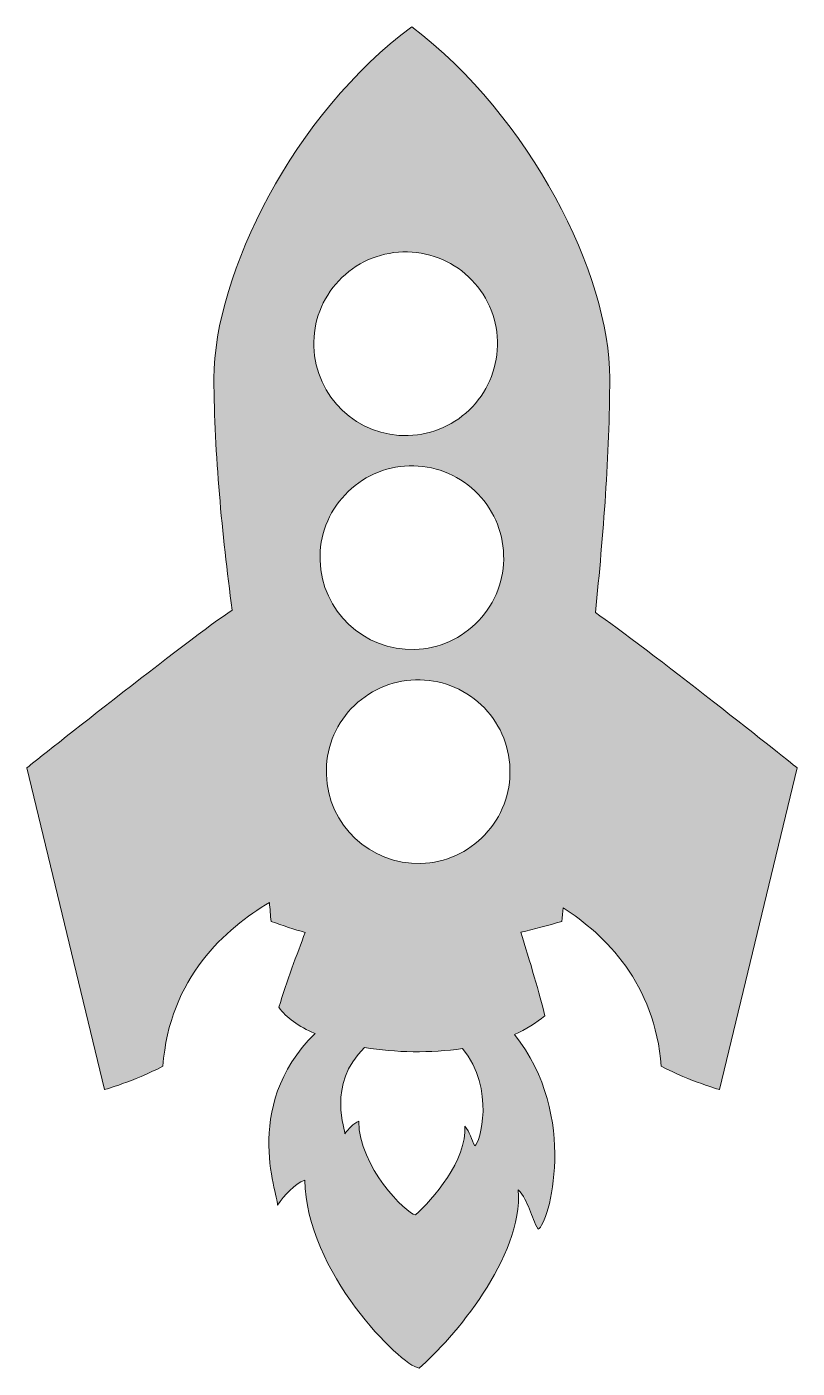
# Model space of a CAD drawing. Header units: inches. Extents: x 0 to 58, y 0 to 102.
import ezdxf

# ---------------------------------------------------------------- set-up
doc = ezdxf.new("R2010")
doc.units = ezdxf.units.IN
doc.header["$MEASUREMENT"] = 0
doc.layers.add('Layer 1', color=7, linetype='Continuous')

msp = doc.modelspace()

# ---------------------------------------------------------------- hatches: boundary and pattern name
at = {"layer": 'Layer 1', "true_color": 0x2e3191}
h = msp.add_hatch(color=177, dxfattribs=at)
h.dxf.hatch_style = 2
edge = h.paths.add_edge_path()
edge.add_spline(control_points=[(43.07, 57.23), (43.68, 63.18), (44.14, 69.15), (44.16, 74.97), (44.16, 82.86), (38.13, 94.79), (29.17, 101.6), (20.27, 95.06), (14.18, 82.86), (14.17, 74.97), (14.2, 69.15), (14.79, 63.28), (15.55, 57.41), (12.48, 55.4), (0, 45.47), (0, 45.47), (0, 45.47), (5.89, 21.1), (5.89, 21.1), (5.89, 21.1), (8.06, 21.71), (10.31, 22.87), (10.78, 29.55), (15.09, 33.34), (18.38, 35.27), (18.42, 34.79), (18.46, 34.31), (18.5, 33.84), (19.4, 33.52), (20.26, 33.24), (21.09, 33), (20.45, 31.34), (19.71, 29.31), (19.09, 27.34), (19.63, 26.55), (20.6, 25.88), (21.83, 25.35), (16.11, 19.76), (19.19, 12.64), (18.99, 12.34), (19.5, 13.1), (20.26, 13.94), (21.07, 14.25), (21.12, 7.37), (28.29, 0.21), (29.72, 0), (32.28, 2.23), (37.59, 8.38), (37.23, 13.52), (38.04, 12.63), (38.17, 11.47), (38.74, 10.52), (39.53, 10.89), (41.89, 19.11), (36.93, 25.28), (37.82, 25.67), (38.6, 26.14), (39.25, 26.7), (38.86, 28.28), (38.09, 30.87), (37.43, 33.02), (38.42, 33.26), (39.45, 33.53), (40.54, 33.84), (40.57, 34.18), (40.6, 34.52), (40.63, 34.87), (43.81, 32.83), (47.6, 29.12), (48.05, 22.87), (50.3, 21.71), (52.47, 21.1), (52.47, 21.1), (52.47, 21.1), (58.36, 45.47), (58.36, 45.47), (58.36, 45.47), (46.52, 54.89), (43.07, 57.23)], knot_values=[0, 0, 0, 0, 1, 1, 1, 2, 2, 2, 3, 3, 3, 4, 4, 4, 5, 5, 5, 6, 6, 6, 7, 7, 7, 8, 8, 8, 9, 9, 9, 10, 10, 10, 11, 11, 11, 12, 12, 12, 13, 13, 13, 14, 14, 14, 15, 15, 15, 16, 16, 16, 17, 17, 17, 18, 18, 18, 19, 19, 19, 20, 20, 20, 21, 21, 21, 22, 22, 22, 23, 23, 23, 24, 24, 24, 25, 25, 25, 26, 26, 26, 26], degree=3, periodic=1)
edge = h.paths.add_edge_path()
edge.add_spline(control_points=[(21.74, 77.39), (21.69, 79.25), (22.36, 81.02), (23.63, 82.37), (24.91, 83.72), (26.63, 84.49), (28.49, 84.55), (30.35, 84.6), (32.11, 83.93), (33.47, 82.66), (34.82, 81.38), (35.59, 79.66), (35.65, 77.8), (35.7, 75.94), (35.03, 74.17), (33.75, 72.82), (32.48, 71.47), (30.75, 70.7), (28.9, 70.64), (25.06, 70.53), (21.85, 73.56), (21.74, 77.39)], knot_values=[0, 0, 0, 0, 1, 1, 1, 2, 2, 2, 3, 3, 3, 4, 4, 4, 5, 5, 5, 6, 6, 6, 7, 7, 7, 7], degree=3, periodic=1)
edge = h.paths.add_edge_path()
edge.add_spline(control_points=[(24.11, 66.16), (25.38, 67.52), (27.11, 68.29), (28.96, 68.34), (30.82, 68.4), (32.59, 67.73), (33.94, 66.45), (35.29, 65.18), (36.07, 63.45), (36.12, 61.59), (36.18, 59.74), (35.5, 57.97), (34.23, 56.62), (32.95, 55.27), (31.23, 54.49), (29.37, 54.44), (25.54, 54.32), (22.33, 57.35), (22.21, 61.19), (22.16, 63.04), (22.83, 64.81), (24.11, 66.16)], knot_values=[0, 0, 0, 0, 1, 1, 1, 2, 2, 2, 3, 3, 3, 4, 4, 4, 5, 5, 5, 6, 6, 6, 7, 7, 7, 7], degree=3, periodic=1)
edge = h.paths.add_edge_path()
edge.add_spline(control_points=[(33.93, 16.84), (33.65, 17.31), (33.58, 17.89), (33.18, 18.34), (33.36, 15.78), (30.72, 12.72), (29.44, 11.61), (28.73, 11.71), (25.16, 15.27), (25.14, 18.7), (24.73, 18.55), (24.36, 18.13), (24.1, 17.75), (24.2, 17.9), (22.65, 21.5), (25.59, 24.29), (27.94, 23.9), (30.58, 23.85), (33.01, 24.21), (35.51, 21.14), (34.33, 17.03), (33.93, 16.84)], knot_values=[0, 0, 0, 0, 1, 1, 1, 2, 2, 2, 3, 3, 3, 4, 4, 4, 5, 5, 5, 6, 6, 6, 7, 7, 7, 7], degree=3, periodic=1)
edge = h.paths.add_edge_path()
edge.add_spline(control_points=[(34.7, 40.41), (33.43, 39.06), (31.7, 38.29), (29.85, 38.23), (26.01, 38.12), (22.8, 41.15), (22.69, 44.98), (22.64, 46.84), (23.31, 48.61), (24.58, 49.96), (25.86, 51.31), (27.58, 52.08), (29.44, 52.14), (31.3, 52.19), (33.06, 51.52), (34.42, 50.25), (35.77, 48.97), (36.54, 47.25), (36.6, 45.39), (36.65, 43.53), (35.98, 41.76), (34.7, 40.41)], knot_values=[0, 0, 0, 0, 1, 1, 1, 2, 2, 2, 3, 3, 3, 4, 4, 4, 5, 5, 5, 6, 6, 6, 7, 7, 7, 7], degree=3, periodic=1)

# ---------------------------------------------------------------- linework, layer by layer
at = {"layer": 'Layer 1', "lineweight": 0}
for points, knots in [([(43.07, 57.23), (43.68, 63.18), (44.14, 69.15), (44.16, 74.97), (44.16, 82.86), (38.13, 94.79), (29.17, 101.6), (20.27, 95.06), (14.18, 82.86), (14.17, 74.97), (14.2, 69.15), (14.79, 63.28), (15.55, 57.41), (12.48, 55.4), (0, 45.47), (0, 45.47), (0, 45.47), (5.89, 21.1), (5.89, 21.1), (5.89, 21.1), (8.06, 21.71), (10.31, 22.87), (10.78, 29.55), (15.09, 33.34), (18.38, 35.27), (18.42, 34.79), (18.46, 34.31), (18.5, 33.84), (19.4, 33.52), (20.26, 33.24), (21.09, 33), (20.45, 31.34), (19.71, 29.31), (19.09, 27.34), (19.63, 26.55), (20.6, 25.88), (21.83, 25.35), (16.11, 19.76), (19.19, 12.64), (18.99, 12.34), (19.5, 13.1), (20.26, 13.94), (21.07, 14.25), (21.12, 7.37), (28.29, 0.21), (29.72, 0), (32.28, 2.23), (37.59, 8.38), (37.23, 13.52), (38.04, 12.63), (38.17, 11.47), (38.74, 10.52), (39.53, 10.89), (41.89, 19.11), (36.93, 25.28), (37.82, 25.67), (38.6, 26.14), (39.25, 26.7), (38.86, 28.28), (38.09, 30.87), (37.43, 33.02), (38.42, 33.26), (39.45, 33.53), (40.54, 33.84), (40.57, 34.18), (40.6, 34.52), (40.63, 34.87), (43.81, 32.83), (47.6, 29.12), (48.05, 22.87), (50.3, 21.71), (52.47, 21.1), (52.47, 21.1), (52.47, 21.1), (58.36, 45.47), (58.36, 45.47), (58.36, 45.47), (46.52, 54.89), (43.07, 57.23)], [0, 0, 0, 0, 1, 1, 1, 2, 2, 2, 3, 3, 3, 4, 4, 4, 5, 5, 5, 6, 6, 6, 7, 7, 7, 8, 8, 8, 9, 9, 9, 10, 10, 10, 11, 11, 11, 12, 12, 12, 13, 13, 13, 14, 14, 14, 15, 15, 15, 16, 16, 16, 17, 17, 17, 18, 18, 18, 19, 19, 19, 20, 20, 20, 21, 21, 21, 22, 22, 22, 23, 23, 23, 24, 24, 24, 25, 25, 25, 26, 26, 26, 26]), ([(21.74, 77.39), (21.69, 79.25), (22.36, 81.02), (23.63, 82.37), (24.91, 83.72), (26.63, 84.49), (28.49, 84.55), (30.35, 84.6), (32.11, 83.93), (33.47, 82.66), (34.82, 81.38), (35.59, 79.66), (35.65, 77.8), (35.7, 75.94), (35.03, 74.17), (33.75, 72.82), (32.48, 71.47), (30.75, 70.7), (28.9, 70.64), (25.06, 70.53), (21.85, 73.56), (21.74, 77.39)], [0, 0, 0, 0, 1, 1, 1, 2, 2, 2, 3, 3, 3, 4, 4, 4, 5, 5, 5, 6, 6, 6, 7, 7, 7, 7]), ([(24.11, 66.16), (25.38, 67.52), (27.11, 68.29), (28.96, 68.34), (30.82, 68.4), (32.59, 67.73), (33.94, 66.45), (35.29, 65.18), (36.07, 63.45), (36.12, 61.59), (36.18, 59.74), (35.5, 57.97), (34.23, 56.62), (32.95, 55.27), (31.23, 54.49), (29.37, 54.44), (25.54, 54.32), (22.33, 57.35), (22.21, 61.19), (22.16, 63.04), (22.83, 64.81), (24.11, 66.16)], [0, 0, 0, 0, 1, 1, 1, 2, 2, 2, 3, 3, 3, 4, 4, 4, 5, 5, 5, 6, 6, 6, 7, 7, 7, 7]), ([(34.7, 40.41), (33.43, 39.06), (31.7, 38.29), (29.85, 38.23), (26.01, 38.12), (22.8, 41.15), (22.69, 44.98), (22.64, 46.84), (23.31, 48.61), (24.58, 49.96), (25.86, 51.31), (27.58, 52.08), (29.44, 52.14), (31.3, 52.19), (33.06, 51.52), (34.42, 50.25), (35.77, 48.97), (36.54, 47.25), (36.6, 45.39), (36.65, 43.53), (35.98, 41.76), (34.7, 40.41)], [0, 0, 0, 0, 1, 1, 1, 2, 2, 2, 3, 3, 3, 4, 4, 4, 5, 5, 5, 6, 6, 6, 7, 7, 7, 7]), ([(33.93, 16.84), (33.65, 17.31), (33.58, 17.89), (33.18, 18.34), (33.36, 15.78), (30.72, 12.72), (29.44, 11.61), (28.73, 11.71), (25.16, 15.27), (25.14, 18.7), (24.73, 18.55), (24.36, 18.13), (24.1, 17.75), (24.2, 17.9), (22.65, 21.5), (25.59, 24.29), (27.94, 23.9), (30.58, 23.85), (33.01, 24.21), (35.51, 21.14), (34.33, 17.03), (33.93, 16.84)], [0, 0, 0, 0, 1, 1, 1, 2, 2, 2, 3, 3, 3, 4, 4, 4, 5, 5, 5, 6, 6, 6, 7, 7, 7, 7])]:
    msp.add_open_spline(points, degree=3, knots=knots, dxfattribs=at)

doc.saveas('drawing.dxf')
